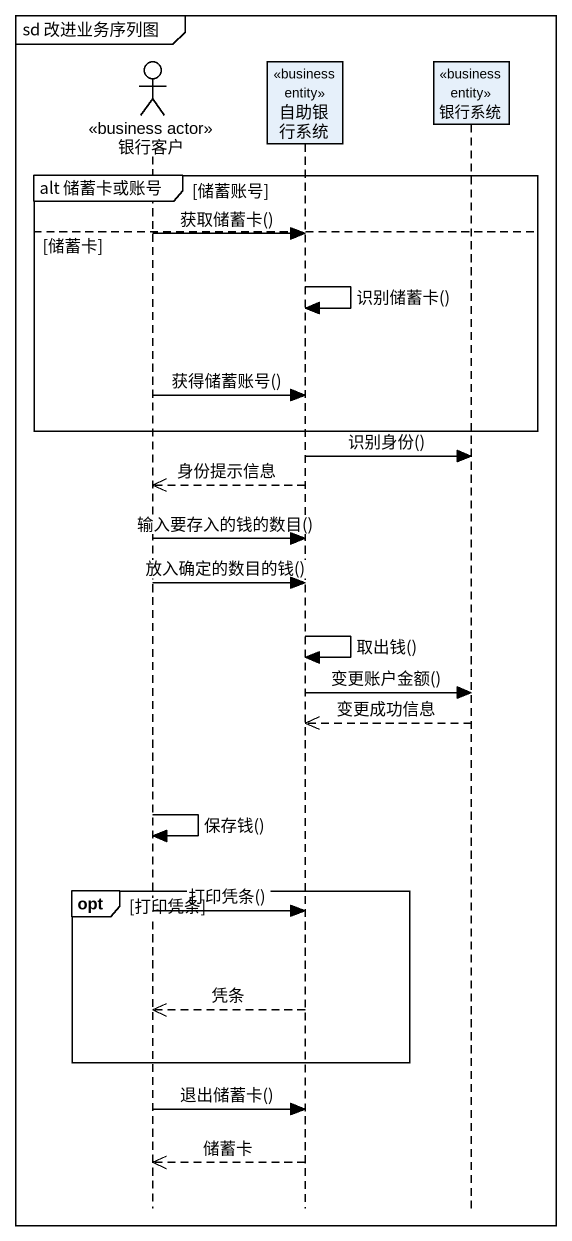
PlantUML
@startuml
mainframe sd 改进业务序列图
hide footbox
actor 银行客户 <<business actor>>
participant 自助银行系统 <<business entity>>
participant 银行系统 <<business entity>>

group alt 储蓄卡或账号 [储蓄账号]
else 储蓄卡
  银行客户 -> 自助银行系统 : 获取储蓄卡()
  自助银行系统 -> 自助银行系统 : 识别储蓄卡()
  银行客户 -> 自助银行系统 : 获得储蓄账号()
end
自助银行系统 -> 银行系统 : 识别身份()
自助银行系统 -->> 银行客户 : 身份提示信息
银行客户 -> 自助银行系统 : 输入要存入的钱的数目()
银行客户 -> 自助银行系统 : 放入确定的数目的钱()
自助银行系统 -> 自助银行系统 : 取出钱()
自助银行系统 -> 银行系统 : 变更账户金额()
银行系统 -->> 自助银行系统 : 变更成功信息
银行客户 -> 银行客户 : 保存钱()
opt 打印凭条
  银行客户 -> 自助银行系统 : 打印凭条()
  自助银行系统 -->> 银行客户 : 凭条
end
银行客户 -> 自助银行系统 : 退出储蓄卡()
自助银行系统 -->> 银行客户 : 储蓄卡
@enduml
